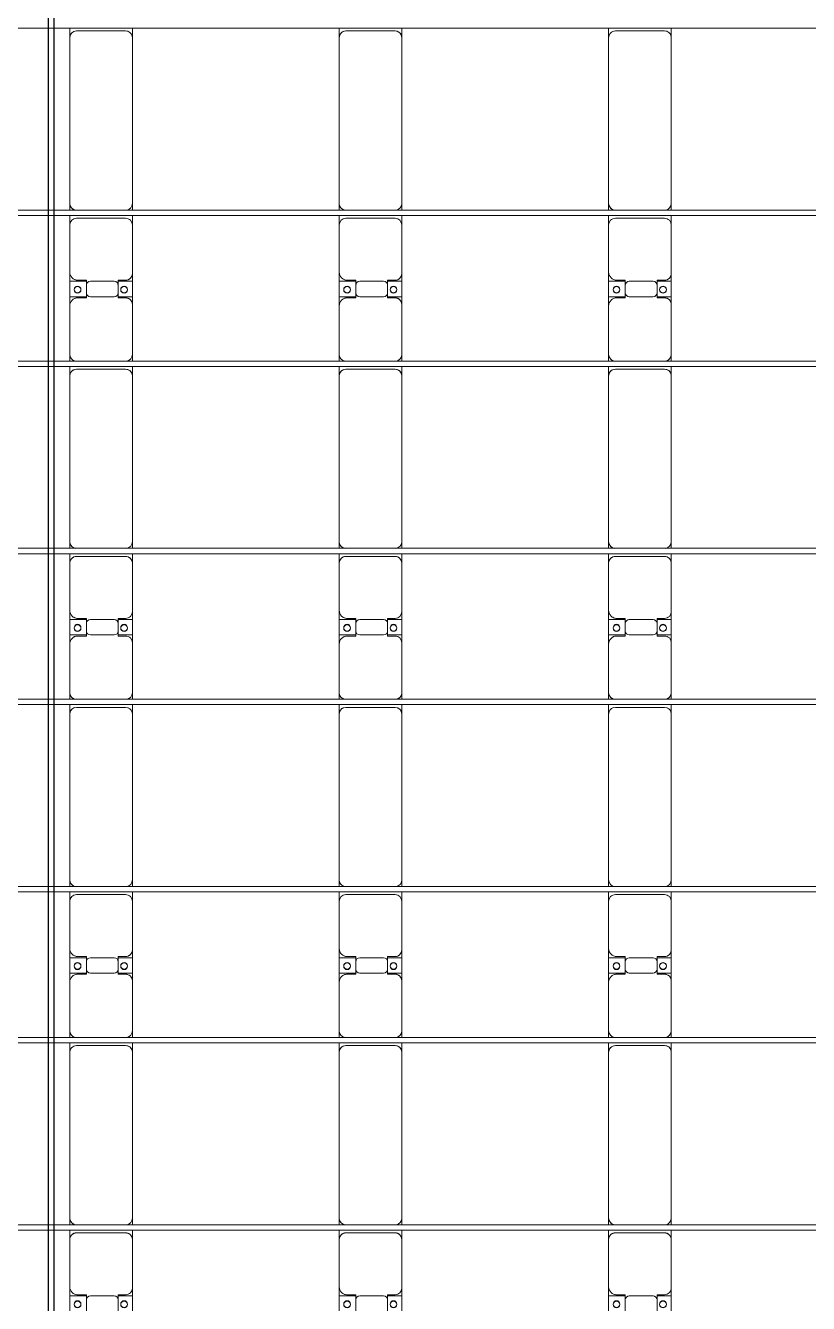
# Model space of a CAD drawing. Header units: millimetres. Extents: x -147246 to 112336, y -213734 to -86506.
# Drawn here: x -110675 to -104865, y -150369 to -140885 of the extents above; entities that cross this region are included whole.
import ezdxf

# ---------------------------------------------------------------- set-up
doc = ezdxf.new("R2010")
doc.units = ezdxf.units.MM
doc.layers.add('A-GENM', color=13, linetype='Continuous', lineweight=9)
doc.layers.add('S-BEAM', color=12, linetype='Continuous', lineweight=9)

# ---------------------------------------------------------------- blocks, each defined once
blk = doc.blocks.new('Dầm C52 - Dầm C52-18779-BỐ TRÍ KHUNG KẾT CẤU BÈ PIN 05')
at = {"layer": 'S-BEAM', "color": 1}
blk.add_line((-74474.3, 20), (74474.3, 20), dxfattribs=at)
blk = doc.blocks.new('Dầm C52 - Dầm C52-18780-BỐ TRÍ KHUNG KẾT CẤU BÈ PIN 05')
at = {"layer": 'S-BEAM', "color": 1}
for p, q in [((-74474.3, 20), (74474.3, 20)), ((74474.3, -20), (-74474.3, -20))]:
    blk.add_line(p, q, dxfattribs=at)
blk = doc.blocks.new('Dầm C52 - Dầm C52-18781-BỐ TRÍ KHUNG KẾT CẤU BÈ PIN 05')
at = {"layer": 'S-BEAM', "color": 1}
for p, q in [((-74474.3, 20), (74474.3, 20)), ((74474.3, -20), (-74474.3, -20))]:
    blk.add_line(p, q, dxfattribs=at)
blk = doc.blocks.new('Dầm C52 - Dầm C52-18782-BỐ TRÍ KHUNG KẾT CẤU BÈ PIN 05')
at = {"layer": 'S-BEAM', "color": 1}
for p, q in [((-74474.3, 20), (74474.3, 20)), ((74474.3, -20), (-74474.3, -20))]:
    blk.add_line(p, q, dxfattribs=at)
blk = doc.blocks.new('Dầm C52 - Dầm C52-18783-BỐ TRÍ KHUNG KẾT CẤU BÈ PIN 05')
at = {"layer": 'S-BEAM', "color": 1}
for p, q in [((-74474.3, 20), (74474.3, 20)), ((74474.3, -20), (-74474.3, -20))]:
    blk.add_line(p, q, dxfattribs=at)
blk = doc.blocks.new('Dầm C52 - Hộp 40x60-38180-BỐ TRÍ KHUNG KẾT CẤU BÈ PIN 05')
at = {"layer": 'S-BEAM', "color": 3, "lineweight": 25}
for p, q in [((-38419.7, 20), (38419.7, 20)), ((38419.7, -20), (-38419.7, -20))]:
    blk.add_line(p, q, dxfattribs=at)
blk = doc.blocks.new('Dai phao do pin - DẢI PHAO ĐỠ PIN-36287-BỐ TRÍ KHUNG KẾT CẤU BÈ PIN 05')
at = {"layer": 'A-GENM', "color": 7}
for p, q in [((16189.7, 241.6), (16372.2, 241.6)), ((16257.8, 241.6), (16440.3, 241.6)), ((16372.2, 241.6), (16372.2, 118.2)), ((16790.3, 241.6), (16440.3, 241.6)), ((16790.3, 241.6), (16860.5, 241.6)), ((16840.3, -173.4), (16840.3, 191.6)), ((16900.5, 241.6), (16949.7, 241.6)), ((18180.3, 241.6), (16949.7, 241.6)), ((18180.3, 241.6), (18250.5, 241.6)), ((18230.3, -173.4), (18230.3, 191.6)), ((18290.5, 241.6), (18339.7, 241.6)), ((18699.7, 241.6), (18339.7, 241.6)), ((18699.7, 241.6), (18882.2, 241.6)), ((18767.8, 241.6), (18950.3, 241.6)), ((18767.8, 118.2), (18767.8, 241.6)), ((18882.2, 241.6), (18882.2, 118.2)), ((19300.3, 241.6), (18950.3, 241.6)), ((19300.3, 241.6), (19370.5, 241.6)), ((19350.3, -173.4), (19350.3, 191.6)), ((19410.5, 241.6), (19459.7, 241.6)), ((20690.3, 241.6), (19459.7, 241.6)), ((20690.3, 241.6), (20760.5, 241.6)), ((20740.3, -173.4), (20740.3, 191.6)), ((20800.5, 241.6), (20849.7, 241.6)), ((21209.7, 241.6), (20849.7, 241.6)), ((21209.7, 241.6), (21392.2, 241.6)), ((21277.8, 241.6), (21460.3, 241.6)), ((21277.8, 118.2), (21277.8, 241.6)), ((21392.2, 241.6), (21392.2, 118.2)), ((21810.3, 241.6), (21460.3, 241.6)), ((21810.3, 241.6), (21880.5, 241.6)), ((21860.3, -173.4), (21860.3, 191.6)), ((21920.5, 241.6), (21969.7, 241.6)), ((23200.3, 241.6), (21969.7, 241.6)), ((23200.3, 241.6), (23270.5, 241.6)), ((23250.3, -173.4), (23250.3, 191.6)), ((23310.5, 241.6), (23359.7, 241.6)), ((23719.7, 241.6), (23359.7, 241.6)), ((23719.7, 241.6), (23902.2, 241.6)), ((23787.8, 241.6), (23970.3, 241.6)), ((23787.8, 118.2), (23787.8, 241.6)), ((23902.2, 241.6), (23902.2, 118.2)), ((24320.3, 241.6), (23970.3, 241.6)), ((24320.3, 241.6), (24390.5, 241.6)), ((24370.3, -173.4), (24370.3, 191.6)), ((24430.5, 241.6), (24479.7, 241.6)), ((25710.3, 241.6), (24479.7, 241.6)), ((25710.3, 241.6), (25780.5, 241.6)), ((25760.3, -173.4), (25760.3, 191.6)), ((16342.2, 118.2), (16249.7, 118.2)), ((16380.3, 118.2), (16287.8, 118.2)), ((16380.3, 181.6), (16380.3, 118.2)), ((18759.7, 118.2), (18759.7, 181.6)), ((18852.2, 118.2), (18759.7, 118.2)), ((18890.3, 118.2), (18797.8, 118.2)), ((18890.3, 181.6), (18890.3, 118.2)), ((21269.7, 118.2), (21269.7, 181.6)), ((21362.2, 118.2), (21269.7, 118.2)), ((21400.3, 118.2), (21307.8, 118.2)), ((21400.3, 181.6), (21400.3, 118.2)), ((23779.7, 118.2), (23779.7, 181.6)), ((23872.2, 118.2), (23779.7, 118.2)), ((23910.3, 118.2), (23817.8, 118.2)), ((23910.3, 181.6), (23910.3, 118.2)), ((16372.2, -88.2), (16372.2, 88.2)), ((18767.8, 88.2), (18767.8, -88.2)), ((18882.2, -88.2), (18882.2, 88.2)), ((21277.8, 88.2), (21277.8, -88.2)), ((21392.2, -88.2), (21392.2, 88.2)), ((23787.8, 88.2), (23787.8, -88.2)), ((23902.2, -88.2), (23902.2, 88.2)), ((16249.7, -118.2), (16342.2, -118.2)), ((16287.8, -118.2), (16380.3, -118.2)), ((16372.2, -118.2), (16372.2, -223.4)), ((16380.3, -118.2), (16380.3, -173.4)), ((18759.7, -173.4), (18759.7, -118.2)), ((18759.7, -118.2), (18852.2, -118.2)), ((18767.8, -223.4), (18767.8, -118.2)), ((18797.8, -118.2), (18890.3, -118.2)), ((18882.2, -118.2), (18882.2, -223.4)), ((18890.3, -118.2), (18890.3, -173.4)), ((21269.7, -173.4), (21269.7, -118.2)), ((21269.7, -118.2), (21362.2, -118.2)), ((21277.8, -223.4), (21277.8, -118.2)), ((21307.8, -118.2), (21400.3, -118.2)), ((21392.2, -118.2), (21392.2, -223.4)), ((21400.3, -118.2), (21400.3, -173.4)), ((23779.7, -173.4), (23779.7, -118.2)), ((23779.7, -118.2), (23872.2, -118.2)), ((23787.8, -223.4), (23787.8, -118.2)), ((23817.8, -118.2), (23910.3, -118.2)), ((23902.2, -118.2), (23902.2, -223.4)), ((23910.3, -118.2), (23910.3, -173.4)), ((16372.2, -223.4), (16199.7, -223.4)), ((16430.3, -223.4), (16257.8, -223.4)), ((16430.3, -223.4), (16790.3, -223.4)), ((16860.5, -223.4), (16790.3, -223.4)), ((16949.7, -223.4), (16900.5, -223.4)), ((16949.7, -223.4), (18180.3, -223.4)), ((18250.5, -223.4), (18180.3, -223.4)), ((18339.7, -223.4), (18290.5, -223.4)), ((18339.7, -223.4), (18709.7, -223.4)), ((18882.2, -223.4), (18709.7, -223.4)), ((18940.3, -223.4), (18767.8, -223.4)), ((18940.3, -223.4), (19300.3, -223.4)), ((19370.5, -223.4), (19300.3, -223.4)), ((19459.7, -223.4), (19410.5, -223.4)), ((19459.7, -223.4), (20690.3, -223.4)), ((20760.5, -223.4), (20690.3, -223.4)), ((20849.7, -223.4), (20800.5, -223.4)), ((20849.7, -223.4), (21219.7, -223.4)), ((21392.2, -223.4), (21219.7, -223.4)), ((21450.3, -223.4), (21277.8, -223.4)), ((21450.3, -223.4), (21810.3, -223.4)), ((21880.5, -223.4), (21810.3, -223.4)), ((21969.7, -223.4), (21920.5, -223.4)), ((21969.7, -223.4), (23200.3, -223.4)), ((23270.5, -223.4), (23200.3, -223.4)), ((23359.7, -223.4), (23310.5, -223.4)), ((23359.7, -223.4), (23729.7, -223.4)), ((23902.2, -223.4), (23729.7, -223.4)), ((23960.3, -223.4), (23787.8, -223.4)), ((23960.3, -223.4), (24320.3, -223.4)), ((24390.5, -223.4), (24320.3, -223.4)), ((24479.7, -223.4), (24430.5, -223.4)), ((24479.7, -223.4), (25710.3, -223.4)), ((25780.5, -223.4), (25710.3, -223.4))]:
    blk.add_line(p, q, dxfattribs=at)
for centre, radius, start, end in [((16308.6, 183.2), 25, 360, 180), ((16311.4, 183.2), 25, 0, 180), ((16440.3, 181.6), 60, 90, 180), ((16440.3, 181.6), 60, 150, 180), ((16790.3, 191.6), 50, 0, 90), ((16790.3, 191.6), 50, 0, 45), ((16949.7, 191.6), 50, 90, 173.05948), ((16949.7, 191.6), 50, 105, 173.05948), ((18180.3, 191.6), 50, 360, 90), ((18180.3, 191.6), 50, 15, 90), ((18339.7, 191.6), 50, 90, 173.05948), ((18339.7, 191.6), 50, 135, 173.05948), ((18699.7, 181.6), 60, 360, 90), ((18699.7, 181.6), 60, 360, 30), ((18818.6, 183.2), 25, 0, 180), ((18821.4, 183.2), 25, 360, 180), ((18950.3, 181.6), 60, 90, 180), ((18950.3, 181.6), 60, 150, 180), ((19300.3, 191.6), 50, 0, 90), ((19300.3, 191.6), 50, 0, 45), ((19459.7, 191.6), 50, 90, 173.05948), ((19459.7, 191.6), 50, 105, 173.05948), ((20690.3, 191.6), 50, 360, 90), ((20690.3, 191.6), 50, 15, 90), ((20849.7, 191.6), 50, 90, 173.05948), ((20849.7, 191.6), 50, 135, 173.05948), ((21209.7, 181.6), 60, 0, 90), ((21209.7, 181.6), 60, 0, 30), ((21328.6, 183.2), 25, 360, 180), ((21331.4, 183.2), 25, 360, 180), ((21460.3, 181.6), 60, 90, 180), ((21460.3, 181.6), 60, 150, 180), ((21810.3, 191.6), 50, 0, 90), ((21810.3, 191.6), 50, 0, 45), ((21969.7, 191.6), 50, 90, 173.05948), ((21969.7, 191.6), 50, 105, 173.05948), ((23200.3, 191.6), 50, 0, 90), ((23200.3, 191.6), 50, 15, 90), ((23359.7, 191.6), 50, 90, 173.05948), ((23359.7, 191.6), 50, 135, 173.05948), ((23719.7, 181.6), 60, 360, 90), ((23719.7, 181.6), 60, 360, 30), ((23838.6, 183.2), 25, 360, 180), ((23841.4, 183.2), 25, 0, 180), ((23970.3, 181.6), 60, 90, 180), ((23970.3, 181.6), 60, 150, 180), ((24320.3, 191.6), 50, 0, 90), ((24320.3, 191.6), 50, 0, 45), ((24479.7, 191.6), 50, 90, 173.05948), ((24479.7, 191.6), 50, 105, 173.05948), ((25710.3, 191.6), 50, 360, 90), ((25710.3, 191.6), 50, 15, 90), ((16308.6, 183.2), 25, 180, 0), ((16311.4, 183.2), 25, 180, 0), ((16342.2, 88.2), 30, 360, 90), ((18797.8, 88.2), 30, 90, 180), ((18818.6, 183.2), 25, 180, 0), ((18821.4, 183.2), 25, 180, 0), ((18852.2, 88.2), 30, 0, 90), ((21307.8, 88.2), 30, 90, 180), ((21328.6, 183.2), 25, 180, 0), ((21331.4, 183.2), 25, 180, 0), ((21362.2, 88.2), 30, 360, 90), ((23817.8, 88.2), 30, 90, 180), ((23838.6, 183.2), 25, 180, 0), ((23841.4, 183.2), 25, 180, 0), ((23872.2, 88.2), 30, 360, 90), ((16342.2, -88.2), 30, 270, 360), ((18797.8, -88.2), 30, 180, 270), ((18852.2, -88.2), 30, 270, 0), ((21307.8, -88.2), 30, 180, 270), ((21362.2, -88.2), 30, 270, 360), ((23817.8, -88.2), 30, 180, 270), ((23872.2, -88.2), 30, 270, 0), ((16308.6, -161.8), 25, 360, 180), ((16308.6, -161.8), 25, 180, 0), ((16311.4, -161.8), 25, 360, 180), ((16311.4, -161.8), 25, 180, 360), ((16430.3, -173.4), 50, 180, 270), ((16430.3, -173.4), 50, 180, 225), ((16790.3, -173.4), 50, 270, 0), ((16790.3, -173.4), 50, 315, 0), ((16949.7, -173.4), 50, 186.94052, 270), ((16949.7, -173.4), 50, 186.94052, 270), ((18180.3, -173.4), 50, 270, 360), ((18180.3, -173.4), 50, 285, 360), ((18339.7, -173.4), 50, 186.94052, 270), ((18339.7, -173.4), 50, 186.94052, 225), ((18709.7, -173.4), 50, 270, 360), ((18709.7, -173.4), 50, 315, 360), ((18818.6, -161.8), 25, 360, 180), ((18818.6, -161.8), 25, 180, 360), ((18821.4, -161.8), 25, 360, 180), ((18821.4, -161.8), 25, 180, 360), ((18940.3, -173.4), 50, 180, 270), ((18940.3, -173.4), 50, 180, 225), ((19300.3, -173.4), 50, 270, 0), ((19300.3, -173.4), 50, 315, 0), ((19459.7, -173.4), 50, 186.94052, 270), ((19459.7, -173.4), 50, 186.94052, 270), ((20690.3, -173.4), 50, 270, 0), ((20690.3, -173.4), 50, 285, 360), ((20849.7, -173.4), 50, 186.94052, 270), ((20849.7, -173.4), 50, 186.94052, 225), ((21219.7, -173.4), 50, 270, 0), ((21219.7, -173.4), 50, 315, 360), ((21328.6, -161.8), 25, 0, 180), ((21328.6, -161.8), 25, 180, 0), ((21331.4, -161.8), 25, 360, 180), ((21331.4, -161.8), 25, 180, 360), ((21450.3, -173.4), 50, 180, 270), ((21450.3, -173.4), 50, 180, 225), ((21810.3, -173.4), 50, 270, 0), ((21810.3, -173.4), 50, 315, 360), ((21969.7, -173.4), 50, 186.94052, 270), ((21969.7, -173.4), 50, 186.94052, 270), ((23200.3, -173.4), 50, 270, 360), ((23200.3, -173.4), 50, 285, 360), ((23359.7, -173.4), 50, 186.94052, 270), ((23359.7, -173.4), 50, 186.94052, 225), ((23729.7, -173.4), 50, 270, 360), ((23729.7, -173.4), 50, 315, 0), ((23838.6, -161.8), 25, 0, 180), ((23838.6, -161.8), 25, 180, 0), ((23841.4, -161.8), 25, 0, 180), ((23841.4, -161.8), 25, 180, 0), ((23960.3, -173.4), 50, 180, 270), ((23960.3, -173.4), 50, 180, 225), ((24320.3, -173.4), 50, 270, 0), ((24320.3, -173.4), 50, 315, 360), ((24479.7, -173.4), 50, 186.94052, 270), ((24479.7, -173.4), 50, 186.94052, 270), ((25710.3, -173.4), 50, 270, 360), ((25710.3, -173.4), 50, 285, 360)]:
    blk.add_arc(centre, radius, start, end, dxfattribs=at)
blk = doc.blocks.new('Dai phao do pin - DẢI PHAO ĐỠ PIN-36318-BỐ TRÍ KHUNG KẾT CẤU BÈ PIN 05')
at = {"layer": 'A-GENM', "color": 7}
for p, q in [((16189.7, 241.6), (16372.2, 241.6)), ((16257.8, 241.6), (16440.3, 241.6)), ((16372.2, 241.6), (16372.2, 118.2)), ((16790.3, 241.6), (16440.3, 241.6)), ((16790.3, 241.6), (16860.5, 241.6)), ((16840.3, -173.4), (16840.3, 191.6)), ((16900.5, 241.6), (16949.7, 241.6)), ((18180.3, 241.6), (16949.7, 241.6)), ((18180.3, 241.6), (18250.5, 241.6)), ((18230.3, -173.4), (18230.3, 191.6)), ((18290.5, 241.6), (18339.7, 241.6)), ((18699.7, 241.6), (18339.7, 241.6)), ((18699.7, 241.6), (18882.2, 241.6)), ((18767.8, 241.6), (18950.3, 241.6)), ((18767.8, 118.2), (18767.8, 241.6)), ((18882.2, 241.6), (18882.2, 118.2)), ((19300.3, 241.6), (18950.3, 241.6)), ((19300.3, 241.6), (19370.5, 241.6)), ((19350.3, -173.4), (19350.3, 191.6)), ((19410.5, 241.6), (19459.7, 241.6)), ((20690.3, 241.6), (19459.7, 241.6)), ((20690.3, 241.6), (20760.5, 241.6)), ((20740.3, -173.4), (20740.3, 191.6)), ((20800.5, 241.6), (20849.7, 241.6)), ((21209.7, 241.6), (20849.7, 241.6)), ((21209.7, 241.6), (21392.2, 241.6)), ((21277.8, 241.6), (21460.3, 241.6)), ((21277.8, 118.2), (21277.8, 241.6)), ((21392.2, 241.6), (21392.2, 118.2)), ((21810.3, 241.6), (21460.3, 241.6)), ((21810.3, 241.6), (21880.5, 241.6)), ((21860.3, -173.4), (21860.3, 191.6)), ((21920.5, 241.6), (21969.7, 241.6)), ((23200.3, 241.6), (21969.7, 241.6)), ((23200.3, 241.6), (23270.5, 241.6)), ((23250.3, -173.4), (23250.3, 191.6)), ((23310.5, 241.6), (23359.7, 241.6)), ((23719.7, 241.6), (23359.7, 241.6)), ((23719.7, 241.6), (23902.2, 241.6)), ((23787.8, 241.6), (23970.3, 241.6)), ((23787.8, 118.2), (23787.8, 241.6)), ((23902.2, 241.6), (23902.2, 118.2)), ((24320.3, 241.6), (23970.3, 241.6)), ((24320.3, 241.6), (24390.5, 241.6)), ((24370.3, -173.4), (24370.3, 191.6)), ((24430.5, 241.6), (24479.7, 241.6)), ((25710.3, 241.6), (24479.7, 241.6)), ((25710.3, 241.6), (25780.5, 241.6)), ((25760.3, -173.4), (25760.3, 191.6)), ((16342.2, 118.2), (16249.7, 118.2)), ((16380.3, 118.2), (16287.8, 118.2)), ((16380.3, 181.6), (16380.3, 118.2)), ((18759.7, 118.2), (18759.7, 181.6)), ((18852.2, 118.2), (18759.7, 118.2)), ((18890.3, 118.2), (18797.8, 118.2)), ((18890.3, 181.6), (18890.3, 118.2)), ((21269.7, 118.2), (21269.7, 181.6)), ((21362.2, 118.2), (21269.7, 118.2)), ((21400.3, 118.2), (21307.8, 118.2)), ((21400.3, 181.6), (21400.3, 118.2)), ((23779.7, 118.2), (23779.7, 181.6)), ((23872.2, 118.2), (23779.7, 118.2)), ((23910.3, 118.2), (23817.8, 118.2)), ((23910.3, 181.6), (23910.3, 118.2)), ((16372.2, -88.2), (16372.2, 88.2)), ((18767.8, 88.2), (18767.8, -88.2)), ((18882.2, -88.2), (18882.2, 88.2)), ((21277.8, 88.2), (21277.8, -88.2)), ((21392.2, -88.2), (21392.2, 88.2)), ((23787.8, 88.2), (23787.8, -88.2)), ((23902.2, -88.2), (23902.2, 88.2)), ((16249.7, -118.2), (16342.2, -118.2)), ((16287.8, -118.2), (16380.3, -118.2)), ((16372.2, -118.2), (16372.2, -223.4)), ((16380.3, -118.2), (16380.3, -173.4)), ((18759.7, -173.4), (18759.7, -118.2)), ((18759.7, -118.2), (18852.2, -118.2)), ((18767.8, -223.4), (18767.8, -118.2)), ((18797.8, -118.2), (18890.3, -118.2)), ((18882.2, -118.2), (18882.2, -223.4)), ((18890.3, -118.2), (18890.3, -173.4)), ((21269.7, -173.4), (21269.7, -118.2)), ((21269.7, -118.2), (21362.2, -118.2)), ((21277.8, -223.4), (21277.8, -118.2)), ((21307.8, -118.2), (21400.3, -118.2)), ((21392.2, -118.2), (21392.2, -223.4)), ((21400.3, -118.2), (21400.3, -173.4)), ((23779.7, -173.4), (23779.7, -118.2)), ((23779.7, -118.2), (23872.2, -118.2)), ((23787.8, -223.4), (23787.8, -118.2)), ((23817.8, -118.2), (23910.3, -118.2)), ((23902.2, -118.2), (23902.2, -223.4)), ((23910.3, -118.2), (23910.3, -173.4)), ((16372.2, -223.4), (16199.7, -223.4)), ((16430.3, -223.4), (16257.8, -223.4)), ((16430.3, -223.4), (16790.3, -223.4)), ((16860.5, -223.4), (16790.3, -223.4)), ((16949.7, -223.4), (16900.5, -223.4)), ((16949.7, -223.4), (18180.3, -223.4)), ((18250.5, -223.4), (18180.3, -223.4)), ((18339.7, -223.4), (18290.5, -223.4)), ((18339.7, -223.4), (18709.7, -223.4)), ((18882.2, -223.4), (18709.7, -223.4)), ((18940.3, -223.4), (18767.8, -223.4)), ((18940.3, -223.4), (19300.3, -223.4)), ((19370.5, -223.4), (19300.3, -223.4)), ((19459.7, -223.4), (19410.5, -223.4)), ((19459.7, -223.4), (20690.3, -223.4)), ((20760.5, -223.4), (20690.3, -223.4)), ((20849.7, -223.4), (20800.5, -223.4)), ((20849.7, -223.4), (21219.7, -223.4)), ((21392.2, -223.4), (21219.7, -223.4)), ((21450.3, -223.4), (21277.8, -223.4)), ((21450.3, -223.4), (21810.3, -223.4)), ((21880.5, -223.4), (21810.3, -223.4)), ((21969.7, -223.4), (21920.5, -223.4)), ((21969.7, -223.4), (23200.3, -223.4)), ((23270.5, -223.4), (23200.3, -223.4)), ((23359.7, -223.4), (23310.5, -223.4)), ((23359.7, -223.4), (23729.7, -223.4)), ((23902.2, -223.4), (23729.7, -223.4)), ((23960.3, -223.4), (23787.8, -223.4)), ((23960.3, -223.4), (24320.3, -223.4)), ((24390.5, -223.4), (24320.3, -223.4)), ((24479.7, -223.4), (24430.5, -223.4)), ((24479.7, -223.4), (25710.3, -223.4)), ((25780.5, -223.4), (25710.3, -223.4))]:
    blk.add_line(p, q, dxfattribs=at)
for centre, radius, start, end in [((16308.6, 183.2), 25, 360, 180), ((16311.4, 183.2), 25, 0, 180), ((16440.3, 181.6), 60, 90, 180), ((16440.3, 181.6), 60, 154.56696, 180), ((16790.3, 191.6), 50, 0, 90), ((16790.3, 191.6), 50, 0, 45), ((16949.7, 191.6), 50, 90, 173.05948), ((16949.7, 191.6), 50, 105, 173.05948), ((18180.3, 191.6), 50, 360, 90), ((18180.3, 191.6), 50, 18.3094, 90), ((18339.7, 191.6), 50, 90, 173.05948), ((18339.7, 191.6), 50, 135, 173.05948), ((18699.7, 181.6), 60, 360, 90), ((18699.7, 181.6), 60, 360, 25.44285), ((18818.6, 183.2), 25, 0, 180), ((18821.4, 183.2), 25, 360, 180), ((18950.3, 181.6), 60, 90, 180), ((18950.3, 181.6), 60, 154.55656, 180), ((19300.3, 191.6), 50, 0, 90), ((19300.3, 191.6), 50, 0, 45), ((19459.7, 191.6), 50, 90, 173.05948), ((19459.7, 191.6), 50, 105, 173.05948), ((20690.3, 191.6), 50, 360, 90), ((20690.3, 191.6), 50, 18.32188, 90), ((20849.7, 191.6), 50, 90, 173.05948), ((20849.7, 191.6), 50, 135, 173.05948), ((21209.7, 181.6), 60, 0, 90), ((21209.7, 181.6), 60, 0, 25.45324), ((21328.6, 183.2), 25, 360, 180), ((21331.4, 183.2), 25, 360, 180), ((21460.3, 181.6), 60, 90, 180), ((21460.3, 181.6), 60, 154.54616, 180), ((21810.3, 191.6), 50, 0, 90), ((21810.3, 191.6), 50, 0, 45), ((21969.7, 191.6), 50, 90, 173.05948), ((21969.7, 191.6), 50, 105, 173.05948), ((23200.3, 191.6), 50, 0, 90), ((23200.3, 191.6), 50, 18.33436, 90), ((23359.7, 191.6), 50, 90, 173.05948), ((23359.7, 191.6), 50, 135, 173.05948), ((23719.7, 181.6), 60, 360, 90), ((23719.7, 181.6), 60, 360, 25.46364), ((23838.6, 183.2), 25, 360, 180), ((23841.4, 183.2), 25, 0, 180), ((23970.3, 181.6), 60, 90, 180), ((23970.3, 181.6), 60, 154.53577, 180), ((24320.3, 191.6), 50, 0, 90), ((24320.3, 191.6), 50, 0, 45), ((24479.7, 191.6), 50, 90, 173.05948), ((24479.7, 191.6), 50, 105, 173.05948), ((25710.3, 191.6), 50, 360, 90), ((25710.3, 191.6), 50, 18.34684, 90), ((16308.6, 183.2), 25, 180, 0), ((16311.4, 183.2), 25, 180, 0), ((16342.2, 88.2), 30, 360, 90), ((18797.8, 88.2), 30, 90, 180), ((18818.6, 183.2), 25, 180, 0), ((18821.4, 183.2), 25, 180, 0), ((18852.2, 88.2), 30, 0, 90), ((21307.8, 88.2), 30, 90, 180), ((21328.6, 183.2), 25, 180, 0), ((21331.4, 183.2), 25, 180, 0), ((21362.2, 88.2), 30, 360, 90), ((23817.8, 88.2), 30, 90, 180), ((23838.6, 183.2), 25, 180, 0), ((23841.4, 183.2), 25, 180, 0), ((23872.2, 88.2), 30, 360, 90), ((16342.2, -88.2), 30, 270, 360), ((18797.8, -88.2), 30, 180, 270), ((18852.2, -88.2), 30, 270, 0), ((21307.8, -88.2), 30, 180, 270), ((21362.2, -88.2), 30, 270, 360), ((23817.8, -88.2), 30, 180, 270), ((23872.2, -88.2), 30, 270, 0), ((16308.6, -161.8), 25, 360, 180), ((16308.6, -161.8), 25, 180, 0), ((16311.4, -161.8), 25, 360, 180), ((16311.4, -161.8), 25, 180, 360), ((16430.3, -173.4), 50, 180, 270), ((16430.3, -173.4), 50, 180, 225), ((16790.3, -173.4), 50, 270, 0), ((16790.3, -173.4), 50, 315, 0), ((16949.7, -173.4), 50, 186.94052, 270), ((16949.7, -173.4), 50, 186.94052, 270), ((18180.3, -173.4), 50, 270, 360), ((18180.3, -173.4), 50, 285, 360), ((18339.7, -173.4), 50, 186.94052, 270), ((18339.7, -173.4), 50, 186.94052, 225), ((18709.7, -173.4), 50, 270, 360), ((18709.7, -173.4), 50, 315, 360), ((18818.6, -161.8), 25, 360, 180), ((18818.6, -161.8), 25, 180, 360), ((18821.4, -161.8), 25, 360, 180), ((18821.4, -161.8), 25, 180, 360), ((18940.3, -173.4), 50, 180, 270), ((18940.3, -173.4), 50, 180, 225), ((19300.3, -173.4), 50, 270, 0), ((19300.3, -173.4), 50, 315, 0), ((19459.7, -173.4), 50, 186.94052, 270), ((19459.7, -173.4), 50, 186.94052, 270), ((20690.3, -173.4), 50, 270, 0), ((20690.3, -173.4), 50, 285, 360), ((20849.7, -173.4), 50, 186.94052, 270), ((20849.7, -173.4), 50, 186.94052, 225), ((21219.7, -173.4), 50, 270, 0), ((21219.7, -173.4), 50, 315, 360), ((21328.6, -161.8), 25, 0, 180), ((21328.6, -161.8), 25, 180, 0), ((21331.4, -161.8), 25, 360, 180), ((21331.4, -161.8), 25, 180, 360), ((21450.3, -173.4), 50, 180, 270), ((21450.3, -173.4), 50, 180, 225), ((21810.3, -173.4), 50, 270, 0), ((21810.3, -173.4), 50, 315, 360), ((21969.7, -173.4), 50, 186.94052, 270), ((21969.7, -173.4), 50, 186.94052, 270), ((23200.3, -173.4), 50, 270, 360), ((23200.3, -173.4), 50, 285, 360), ((23359.7, -173.4), 50, 186.94052, 270), ((23359.7, -173.4), 50, 186.94052, 225), ((23729.7, -173.4), 50, 270, 360), ((23729.7, -173.4), 50, 315, 0), ((23838.6, -161.8), 25, 0, 180), ((23838.6, -161.8), 25, 180, 0), ((23841.4, -161.8), 25, 0, 180), ((23841.4, -161.8), 25, 180, 0), ((23960.3, -173.4), 50, 180, 270), ((23960.3, -173.4), 50, 180, 225), ((24320.3, -173.4), 50, 270, 0), ((24320.3, -173.4), 50, 315, 360), ((24479.7, -173.4), 50, 186.94052, 270), ((24479.7, -173.4), 50, 186.94052, 270), ((25710.3, -173.4), 50, 270, 360), ((25710.3, -173.4), 50, 285, 360)]:
    blk.add_arc(centre, radius, start, end, dxfattribs=at)
blk = doc.blocks.new('Dai phao do pin - DẢI PHAO ĐỠ PIN-36349-BỐ TRÍ KHUNG KẾT CẤU BÈ PIN 05')
at = {"layer": 'A-GENM', "color": 7}
for p, q in [((16189.7, 241.6), (16372.2, 241.6)), ((16257.8, 241.6), (16440.3, 241.6)), ((16372.2, 241.6), (16372.2, 118.2)), ((16790.3, 241.6), (16440.3, 241.6)), ((16790.3, 241.6), (16860.5, 241.6)), ((16840.3, -173.4), (16840.3, 191.6)), ((16900.5, 241.6), (16949.7, 241.6)), ((18180.3, 241.6), (16949.7, 241.6)), ((18180.3, 241.6), (18250.5, 241.6)), ((18230.3, -173.4), (18230.3, 191.6)), ((18290.5, 241.6), (18339.7, 241.6)), ((18699.7, 241.6), (18339.7, 241.6)), ((18699.7, 241.6), (18882.2, 241.6)), ((18767.8, 241.6), (18950.3, 241.6)), ((18767.8, 118.2), (18767.8, 241.6)), ((18882.2, 241.6), (18882.2, 118.2)), ((19300.3, 241.6), (18950.3, 241.6)), ((19300.3, 241.6), (19370.5, 241.6)), ((19350.3, -173.4), (19350.3, 191.6)), ((19410.5, 241.6), (19459.7, 241.6)), ((20690.3, 241.6), (19459.7, 241.6)), ((20690.3, 241.6), (20760.5, 241.6)), ((20740.3, -173.4), (20740.3, 191.6)), ((20800.5, 241.6), (20849.7, 241.6)), ((21209.7, 241.6), (20849.7, 241.6)), ((21209.7, 241.6), (21392.2, 241.6)), ((21277.8, 241.6), (21460.3, 241.6)), ((21277.8, 118.2), (21277.8, 241.6)), ((21392.2, 241.6), (21392.2, 118.2)), ((21810.3, 241.6), (21460.3, 241.6)), ((21810.3, 241.6), (21880.5, 241.6)), ((21860.3, -173.4), (21860.3, 191.6)), ((21920.5, 241.6), (21969.7, 241.6)), ((23200.3, 241.6), (21969.7, 241.6)), ((23200.3, 241.6), (23270.5, 241.6)), ((23250.3, -173.4), (23250.3, 191.6)), ((23310.5, 241.6), (23359.7, 241.6)), ((23719.7, 241.6), (23359.7, 241.6)), ((23719.7, 241.6), (23902.2, 241.6)), ((23787.8, 241.6), (23970.3, 241.6)), ((23787.8, 118.2), (23787.8, 241.6)), ((23902.2, 241.6), (23902.2, 118.2)), ((24320.3, 241.6), (23970.3, 241.6)), ((24320.3, 241.6), (24390.5, 241.6)), ((24370.3, -173.4), (24370.3, 191.6)), ((24430.5, 241.6), (24479.7, 241.6)), ((25710.3, 241.6), (24479.7, 241.6)), ((25710.3, 241.6), (25780.5, 241.6)), ((25760.3, -173.4), (25760.3, 191.6)), ((16342.2, 118.2), (16249.7, 118.2)), ((16380.3, 118.2), (16287.8, 118.2)), ((16380.3, 181.6), (16380.3, 118.2)), ((18759.7, 118.2), (18759.7, 181.6)), ((18852.2, 118.2), (18759.7, 118.2)), ((18890.3, 118.2), (18797.8, 118.2)), ((18890.3, 181.6), (18890.3, 118.2)), ((21269.7, 118.2), (21269.7, 181.6)), ((21362.2, 118.2), (21269.7, 118.2)), ((21400.3, 118.2), (21307.8, 118.2)), ((21400.3, 181.6), (21400.3, 118.2)), ((23779.7, 118.2), (23779.7, 181.6)), ((23872.2, 118.2), (23779.7, 118.2)), ((23910.3, 118.2), (23817.8, 118.2)), ((23910.3, 181.6), (23910.3, 118.2)), ((16372.2, -88.2), (16372.2, 88.2)), ((18767.8, 88.2), (18767.8, -88.2)), ((18882.2, -88.2), (18882.2, 88.2)), ((21277.8, 88.2), (21277.8, -88.2)), ((21392.2, -88.2), (21392.2, 88.2)), ((23787.8, 88.2), (23787.8, -88.2)), ((23902.2, -88.2), (23902.2, 88.2)), ((16249.7, -118.2), (16342.2, -118.2)), ((16287.8, -118.2), (16380.3, -118.2)), ((16372.2, -118.2), (16372.2, -223.4)), ((16380.3, -118.2), (16380.3, -173.4)), ((18759.7, -173.4), (18759.7, -118.2)), ((18759.7, -118.2), (18852.2, -118.2)), ((18767.8, -223.4), (18767.8, -118.2)), ((18797.8, -118.2), (18890.3, -118.2)), ((18882.2, -118.2), (18882.2, -223.4)), ((18890.3, -118.2), (18890.3, -173.4)), ((21269.7, -173.4), (21269.7, -118.2)), ((21269.7, -118.2), (21362.2, -118.2)), ((21277.8, -223.4), (21277.8, -118.2)), ((21307.8, -118.2), (21400.3, -118.2)), ((21392.2, -118.2), (21392.2, -223.4)), ((21400.3, -118.2), (21400.3, -173.4)), ((23779.7, -173.4), (23779.7, -118.2)), ((23779.7, -118.2), (23872.2, -118.2)), ((23787.8, -223.4), (23787.8, -118.2)), ((23817.8, -118.2), (23910.3, -118.2)), ((23902.2, -118.2), (23902.2, -223.4)), ((23910.3, -118.2), (23910.3, -173.4)), ((16372.2, -223.4), (16199.7, -223.4)), ((16430.3, -223.4), (16257.8, -223.4)), ((16430.3, -223.4), (16790.3, -223.4)), ((16860.5, -223.4), (16790.3, -223.4)), ((16949.7, -223.4), (16900.5, -223.4)), ((16949.7, -223.4), (18180.3, -223.4)), ((18250.5, -223.4), (18180.3, -223.4)), ((18339.7, -223.4), (18290.5, -223.4)), ((18339.7, -223.4), (18709.7, -223.4)), ((18882.2, -223.4), (18709.7, -223.4)), ((18940.3, -223.4), (18767.8, -223.4)), ((18940.3, -223.4), (19300.3, -223.4)), ((19370.5, -223.4), (19300.3, -223.4)), ((19459.7, -223.4), (19410.5, -223.4)), ((19459.7, -223.4), (20690.3, -223.4)), ((20760.5, -223.4), (20690.3, -223.4)), ((20849.7, -223.4), (20800.5, -223.4)), ((20849.7, -223.4), (21219.7, -223.4)), ((21392.2, -223.4), (21219.7, -223.4)), ((21450.3, -223.4), (21277.8, -223.4)), ((21450.3, -223.4), (21810.3, -223.4)), ((21880.5, -223.4), (21810.3, -223.4)), ((21969.7, -223.4), (21920.5, -223.4)), ((21969.7, -223.4), (23200.3, -223.4)), ((23270.5, -223.4), (23200.3, -223.4)), ((23359.7, -223.4), (23310.5, -223.4)), ((23359.7, -223.4), (23729.7, -223.4)), ((23902.2, -223.4), (23729.7, -223.4)), ((23960.3, -223.4), (23787.8, -223.4)), ((23960.3, -223.4), (24320.3, -223.4)), ((24390.5, -223.4), (24320.3, -223.4)), ((24479.7, -223.4), (24430.5, -223.4)), ((24479.7, -223.4), (25710.3, -223.4)), ((25780.5, -223.4), (25710.3, -223.4))]:
    blk.add_line(p, q, dxfattribs=at)
for centre, radius, start, end in [((16308.6, 183.2), 25, 360, 180), ((16311.4, 183.2), 25, 0, 180), ((16440.3, 181.6), 60, 90, 180), ((16440.3, 181.6), 60, 150, 180), ((16790.3, 191.6), 50, 0, 90), ((16790.3, 191.6), 50, 0, 45), ((16949.7, 191.6), 50, 90, 173.05948), ((16949.7, 191.6), 50, 105, 173.05948), ((18180.3, 191.6), 50, 360, 90), ((18180.3, 191.6), 50, 15, 90), ((18339.7, 191.6), 50, 90, 173.05948), ((18339.7, 191.6), 50, 135, 173.05948), ((18699.7, 181.6), 60, 360, 90), ((18699.7, 181.6), 60, 360, 30), ((18818.6, 183.2), 25, 0, 180), ((18821.4, 183.2), 25, 360, 180), ((18950.3, 181.6), 60, 90, 180), ((18950.3, 181.6), 60, 150, 180), ((19300.3, 191.6), 50, 0, 90), ((19300.3, 191.6), 50, 0, 45), ((19459.7, 191.6), 50, 90, 173.05948), ((19459.7, 191.6), 50, 105, 173.05948), ((20690.3, 191.6), 50, 360, 90), ((20690.3, 191.6), 50, 15, 90), ((20849.7, 191.6), 50, 90, 173.05948), ((20849.7, 191.6), 50, 135, 173.05948), ((21209.7, 181.6), 60, 0, 90), ((21209.7, 181.6), 60, 0, 30), ((21328.6, 183.2), 25, 360, 180), ((21331.4, 183.2), 25, 360, 180), ((21460.3, 181.6), 60, 90, 180), ((21460.3, 181.6), 60, 150, 180), ((21810.3, 191.6), 50, 0, 90), ((21810.3, 191.6), 50, 0, 45), ((21969.7, 191.6), 50, 90, 173.05948), ((21969.7, 191.6), 50, 105, 173.05948), ((23200.3, 191.6), 50, 0, 90), ((23200.3, 191.6), 50, 15, 90), ((23359.7, 191.6), 50, 90, 173.05948), ((23359.7, 191.6), 50, 135, 173.05948), ((23719.7, 181.6), 60, 360, 90), ((23719.7, 181.6), 60, 360, 30), ((23838.6, 183.2), 25, 360, 180), ((23841.4, 183.2), 25, 0, 180), ((23970.3, 181.6), 60, 90, 180), ((23970.3, 181.6), 60, 150, 180), ((24320.3, 191.6), 50, 0, 90), ((24320.3, 191.6), 50, 0, 45), ((24479.7, 191.6), 50, 90, 173.05948), ((24479.7, 191.6), 50, 105, 173.05948), ((25710.3, 191.6), 50, 360, 90), ((25710.3, 191.6), 50, 15, 90), ((16308.6, 183.2), 25, 180, 0), ((16311.4, 183.2), 25, 180, 0), ((16342.2, 88.2), 30, 360, 90), ((18797.8, 88.2), 30, 90, 180), ((18818.6, 183.2), 25, 180, 0), ((18821.4, 183.2), 25, 180, 0), ((18852.2, 88.2), 30, 0, 90), ((21307.8, 88.2), 30, 90, 180), ((21328.6, 183.2), 25, 180, 0), ((21331.4, 183.2), 25, 180, 0), ((21362.2, 88.2), 30, 360, 90), ((23817.8, 88.2), 30, 90, 180), ((23838.6, 183.2), 25, 180, 0), ((23841.4, 183.2), 25, 180, 0), ((23872.2, 88.2), 30, 360, 90), ((16342.2, -88.2), 30, 270, 360), ((18797.8, -88.2), 30, 180, 270), ((18852.2, -88.2), 30, 270, 0), ((21307.8, -88.2), 30, 180, 270), ((21362.2, -88.2), 30, 270, 360), ((23817.8, -88.2), 30, 180, 270), ((23872.2, -88.2), 30, 270, 0), ((16308.6, -161.8), 25, 360, 180), ((16308.6, -161.8), 25, 180, 0), ((16311.4, -161.8), 25, 360, 180), ((16311.4, -161.8), 25, 180, 360), ((16430.3, -173.4), 50, 180, 270), ((16430.3, -173.4), 50, 180, 225), ((16790.3, -173.4), 50, 270, 0), ((16790.3, -173.4), 50, 315, 0), ((16949.7, -173.4), 50, 186.94052, 270), ((16949.7, -173.4), 50, 186.94052, 270), ((18180.3, -173.4), 50, 270, 360), ((18180.3, -173.4), 50, 285, 360), ((18339.7, -173.4), 50, 186.94052, 270), ((18339.7, -173.4), 50, 186.94052, 225), ((18709.7, -173.4), 50, 270, 360), ((18709.7, -173.4), 50, 315, 360), ((18818.6, -161.8), 25, 360, 180), ((18818.6, -161.8), 25, 180, 360), ((18821.4, -161.8), 25, 360, 180), ((18821.4, -161.8), 25, 180, 360), ((18940.3, -173.4), 50, 180, 270), ((18940.3, -173.4), 50, 180, 225), ((19300.3, -173.4), 50, 270, 0), ((19300.3, -173.4), 50, 315, 0), ((19459.7, -173.4), 50, 186.94052, 270), ((19459.7, -173.4), 50, 186.94052, 270), ((20690.3, -173.4), 50, 270, 0), ((20690.3, -173.4), 50, 285, 360), ((20849.7, -173.4), 50, 186.94052, 270), ((20849.7, -173.4), 50, 186.94052, 225), ((21219.7, -173.4), 50, 270, 0), ((21219.7, -173.4), 50, 315, 360), ((21328.6, -161.8), 25, 0, 180), ((21328.6, -161.8), 25, 180, 0), ((21331.4, -161.8), 25, 360, 180), ((21331.4, -161.8), 25, 180, 360), ((21450.3, -173.4), 50, 180, 270), ((21450.3, -173.4), 50, 180, 225), ((21810.3, -173.4), 50, 270, 0), ((21810.3, -173.4), 50, 315, 360), ((21969.7, -173.4), 50, 186.94052, 270), ((21969.7, -173.4), 50, 186.94052, 270), ((23200.3, -173.4), 50, 270, 360), ((23200.3, -173.4), 50, 285, 360), ((23359.7, -173.4), 50, 186.94052, 270), ((23359.7, -173.4), 50, 186.94052, 225), ((23729.7, -173.4), 50, 270, 360), ((23729.7, -173.4), 50, 315, 0), ((23838.6, -161.8), 25, 0, 180), ((23838.6, -161.8), 25, 180, 0), ((23841.4, -161.8), 25, 0, 180), ((23841.4, -161.8), 25, 180, 0), ((23960.3, -173.4), 50, 180, 270), ((23960.3, -173.4), 50, 180, 225), ((24320.3, -173.4), 50, 270, 0), ((24320.3, -173.4), 50, 315, 360), ((24479.7, -173.4), 50, 186.94052, 270), ((24479.7, -173.4), 50, 186.94052, 270), ((25710.3, -173.4), 50, 270, 360), ((25710.3, -173.4), 50, 285, 360)]:
    blk.add_arc(centre, radius, start, end, dxfattribs=at)
blk = doc.blocks.new('HOBANMONG_BEPIN 5_rvt-1-BỐ TRÍ KHUNG KẾT CẤU BÈ PIN 05')
at = {"layer": 'A-GENM', "color": 3, "lineweight": 25, "rotation": 89.99977101252024}
for name, p in [('Dai phao do pin - DẢI PHAO ĐỠ PIN-36287-BỐ TRÍ KHUNG KẾT CẤU BÈ PIN 05', (-110105.8, -166685.2)), ('Dai phao do pin - DẢI PHAO ĐỠ PIN-36318-BỐ TRÍ KHUNG KẾT CẤU BÈ PIN 05', (-108105.8, -166685.2)), ('Dai phao do pin - DẢI PHAO ĐỠ PIN-36349-BỐ TRÍ KHUNG KẾT CẤU BÈ PIN 05', (-106105.8, -166685.2))]:
    blk.add_blockref(name, p, dxfattribs=at)
at = {"layer": 'S-BEAM', "color": 3, "lineweight": 25}
for name, p, rotation in [('Dầm C52 - Hộp 40x60-38180-BỐ TRÍ KHUNG KẾT CẤU BÈ PIN 05', (-110485.6, -130974.4), 269.9997710125197), ('Dầm C52 - Dầm C52-18779-BỐ TRÍ KHUNG KẾT CẤU BÈ PIN 05', (-66080, -140884.9), 179.9997710135151), ('Dầm C52 - Dầm C52-18780-BỐ TRÍ KHUNG KẾT CẤU BÈ PIN 05', (-66080, -142274.9), 179.9997710135151), ('Dầm C52 - Dầm C52-18780-BỐ TRÍ KHUNG KẾT CẤU BÈ PIN 05', (-66080, -143394.9), 179.9997710135151), ('Dầm C52 - Dầm C52-18781-BỐ TRÍ KHUNG KẾT CẤU BÈ PIN 05', (-66080, -144784.9), 179.9997710135151), ('Dầm C52 - Dầm C52-18781-BỐ TRÍ KHUNG KẾT CẤU BÈ PIN 05', (-66080, -145904.9), 179.9997710135151), ('Dầm C52 - Dầm C52-18782-BỐ TRÍ KHUNG KẾT CẤU BÈ PIN 05', (-66080, -147294.9), 179.9997710135151), ('Dầm C52 - Dầm C52-18782-BỐ TRÍ KHUNG KẾT CẤU BÈ PIN 05', (-66080, -148414.9), 179.9997710135151), ('Dầm C52 - Dầm C52-18783-BỐ TRÍ KHUNG KẾT CẤU BÈ PIN 05', (-66080, -149804.9), 179.9997710135151)]:
    blk.add_blockref(name, p, dxfattribs=dict(at, rotation=rotation))

msp = doc.modelspace()

# ---------------------------------------------------------------- block references
at = {"lineweight": 5}
msp.add_blockref('HOBANMONG_BEPIN 5_rvt-1-BỐ TRÍ KHUNG KẾT CẤU BÈ PIN 05', (0, 0), dxfattribs=at)

doc.saveas('drawing.dxf')
